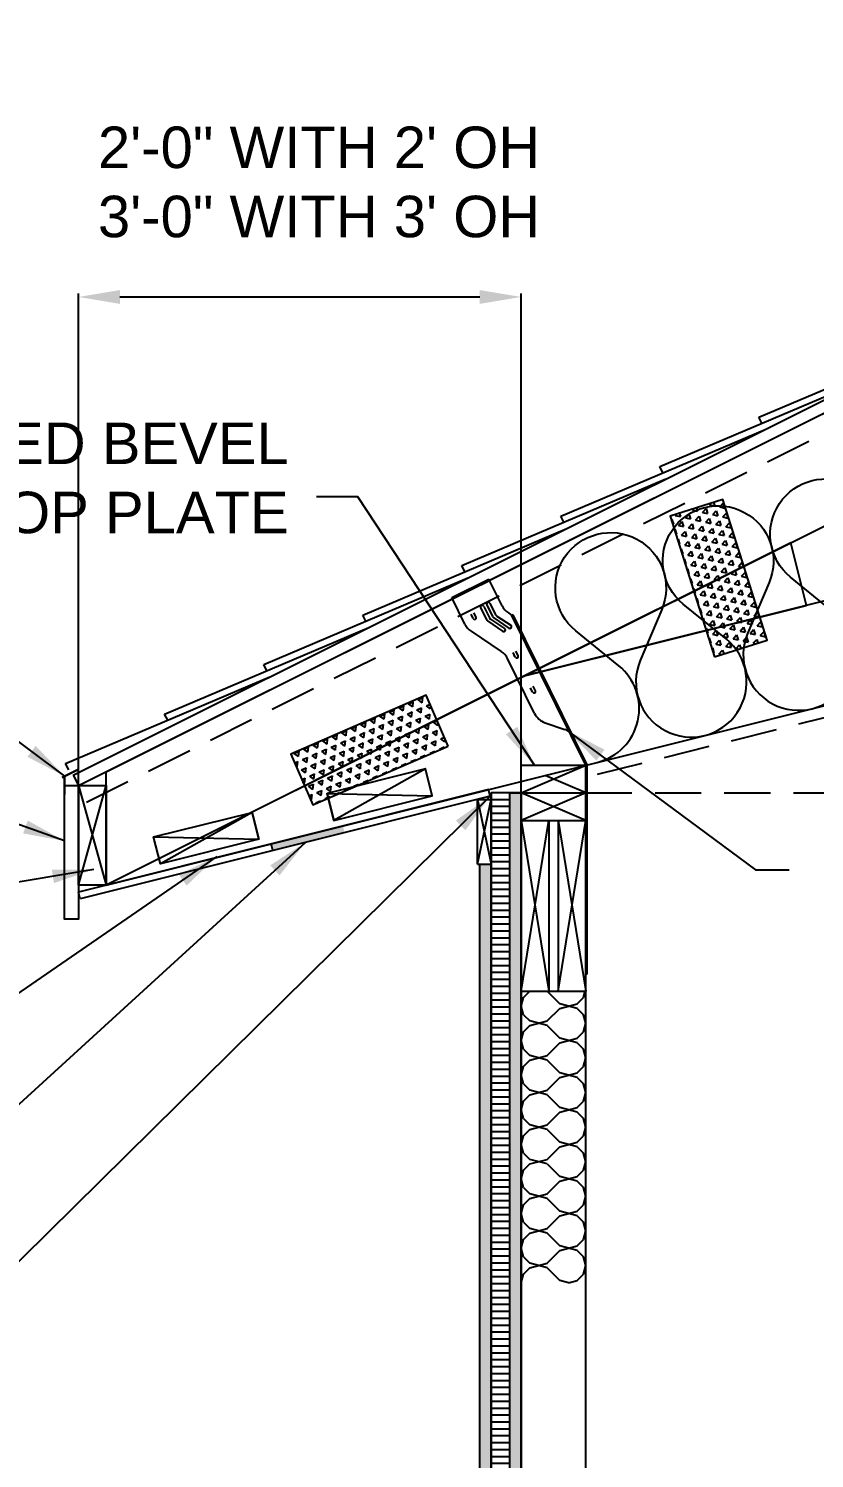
# Model space of a CAD drawing. Header units: inches. Extents: x -1316 to 22433, y -200 to 8737.
# Drawn here: x 8 to 50.6, y -58.2 to 19.3 of the extents above; entities that cross this region are included whole.
import ezdxf

# ---------------------------------------------------------------- set-up
doc = ezdxf.new("R2010")
doc.units = ezdxf.units.IN
doc.header["$LTSCALE"] = 10
doc.header["$MEASUREMENT"] = 0
doc.header["$PDMODE"] = 34
doc.header["$PDSIZE"] = 18
doc.linetypes.add('HIDDEN', pattern=[0.375, 0.25, -0.125])
doc.layers.get('0').update_dxf_attribs({"linetype": 'CONTINUOUS'})
doc.layers.get('DefPoints').update_dxf_attribs({"linetype": 'CONTINUOUS'})
for name, color, linetype in [('S-HATCH', 5, 'CONTINUOUS'), ('S-HDWR', 104, 'CONTINUOUS'), ('S-PLATE', 190, 'CONTINUOUS'), ('S-ROOF', 2, 'CONTINUOUS'), ('S-TXT', 222, 'CONTINUOUS'), ('S-WALL', 6, 'CONTINUOUS')]:
    doc.layers.add(name, color=color, linetype=linetype)
doc.styles.add('style1', font='arial.ttf')
doc.dimstyles.new('1-2', dxfattribs={"dimtxt": 2.25, "dimasz": 2.25, "dimexe": 0.18, "dimexo": 1.5, "dimgap": 1.5, "dimtad": 0, "dimdec": 4, "dimrnd": 0.0625, "dimzin": 0, "dimdsep": 46, "dimlunit": 4, "dimtxsty": 'style1', "dimcen": 0.09, "dimazin": 0, "dimtfac": 1, "dimtdec": 4, "dimtofl": 0, "dimtmove": 0, "dimatfit": 0, "dimfxl": 1, "dimtolj": 1, "dimtzin": 0, "dimarcsym": 0})
pattern_1 = [(90, (1319.4375, 2e-13), (-0.25, 2e-17), []), (135, (1319.4375, 2e-13), (-0.5, -0.5), [0.3535534, -0.7071077])]

# ---------------------------------------------------------------- blocks, each defined once
blk = doc.blocks.new('NP SHINGLES')
for p, q in [((37.156, 19.416), (48.224, 24.112)), ((31.789, 16.733), (42.858, 21.429)), ((37.323, 19.081), (37.156, 19.416)), ((26.422, 14.05), (37.491, 18.745)), ((31.957, 16.397), (31.789, 16.733)), ((21.056, 11.366), (32.124, 16.062)), ((26.59, 13.714), (26.422, 14.05)), ((15.689, 8.683), (26.758, 13.379)), ((21.224, 11.031), (21.056, 11.366)), ((10.323, 6), (21.391, 10.695)), ((15.857, 8.348), (15.689, 8.683)), ((4.956, 3.316), (16.025, 8.012)), ((10.49, 5.664), (10.323, 6)), ((-0.41, 0.633), (10.658, 5.329)), ((5.124, 2.981), (4.956, 3.316)), ((-0.243, 0.298), (-0.41, 0.633))]:
    blk.add_line(p, q)
blk = doc.blocks.new('THAI1-81-22-l')
for p, q in [((3.565, 21.555), (-1.445, 11.383)), ((3.628, 21.524), (-1.375, 11.367)), ((3.455, 21.33), (3.517, 21.299)), ((3.565, 21.555), (3.628, 21.524)), ((-1.445, 11.383), (-1.445, 2.307)), ((-1.375, 11.367), (-1.375, 2.307)), ((-0.418, 8.332), (-1.207, 9.121)), ((-0.125, 7.625), (-0.125, 4.307)), ((-0.711, 6.539), (-0.711, 6.269)), ((-0.54, 6.539), (-0.54, 6.272)), ((-0.711, 4.414), (-0.711, 4.144)), ((-0.54, 4.414), (-0.54, 4.147)), ((0.991, 2.106), (0.009, 3.807)), ((-0.62, 1.989), (-1.081, 2.763)), ((-0.43, 1.988), (-0.918, 2.857)), ((-0.245, 1.989), (-0.706, 2.763)), ((-0.055, 1.988), (-0.543, 2.857)), ((-1.445, 2.307), (-1.374, 2.307)), ((-1.259, 2.106), (-1.375, 2.307)), ((-1.125, 1.606), (-1.125, 0)), ((-0.594, 1.195), (-0.594, 1.893)), ((-0.406, 1.195), (-0.406, 1.896)), ((-0.219, 1.195), (-0.219, 1.893)), ((-0.031, 1.195), (-0.031, 1.896)), ((1.125, 1.606), (1.125, 0)), ((0.415, 1.539), (0.415, 1.269)), ((0.585, 1.539), (0.585, 1.272)), ((1.125, 0.07), (-1.125, 0.07)), ((1.125, 0), (-1.125, 0))]:
    blk.add_line(p, q)
for centre, radius, start, end in [((-0.5, 9.828), 1, 208.95502, 225), ((-1.125, 7.625), 1, 0, 45), ((-0.625, 6.539), 0.0855, 0, 180), ((-0.625, 4.414), 0.0855, 0, 180), ((0.875, 4.307), 1, 180, 210), ((-1, 2.811), 0.0937, 29.31224, 210.75548), ((-0.625, 2.811), 0.0937, 29.31224, 210.75548), ((-2.125, 1.606), 1, 0, 30), ((-0.781, 1.893), 0.187, 0, 30.75548), ((-0.594, 1.896), 0.187, 0, 29.31224), ((-0.406, 1.893), 0.187, 0, 30.75548), ((-0.219, 1.896), 0.187, 0, 29.31224), ((0.5, 1.539), 0.0855, 0, 180), ((0.125, 1.606), 1, 0, 30), ((-0.5, 1.195), 0.0937, 180, 0), ((-0.125, 1.195), 0.0937, 180, 0)]:
    blk.add_arc(centre, radius, start, end)
blk = doc.blocks.new('*X540')
at = {"color": 0}
for p, q in [((579.778, -101.417), (579.637, -101.174)), ((579.637, -101.174), (579.918, -101.174)), ((579.778, -101.417), (579.918, -101.174)), ((580.34, -101.417), (580.199, -101.174)), ((580.199, -101.174), (580.481, -101.174)), ((580.34, -101.417), (580.481, -101.174)), ((580.903, -101.417), (580.762, -101.174)), ((580.762, -101.174), (581.043, -101.174)), ((580.903, -101.417), (581.043, -101.174)), ((581.465, -101.417), (581.324, -101.174)), ((581.324, -101.174), (581.606, -101.174)), ((581.465, -101.417), (581.606, -101.174)), ((582.028, -101.417), (581.887, -101.174)), ((581.887, -101.174), (582.168, -101.174)), ((582.028, -101.417), (582.168, -101.174)), ((582.59, -101.417), (582.449, -101.174)), ((582.449, -101.174), (582.731, -101.174)), ((582.59, -101.417), (582.731, -101.174)), ((583.153, -101.417), (583.012, -101.174)), ((583.012, -101.174), (583.293, -101.174)), ((583.153, -101.417), (583.293, -101.174)), ((583.715, -101.417), (583.574, -101.174)), ((583.574, -101.174), (583.856, -101.174)), ((583.715, -101.417), (583.856, -101.174)), ((584.278, -101.417), (584.137, -101.174)), ((584.137, -101.174), (584.418, -101.174)), ((584.278, -101.417), (584.418, -101.174)), ((584.84, -101.417), (584.699, -101.174)), ((584.699, -101.174), (584.981, -101.174)), ((584.84, -101.417), (584.981, -101.174)), ((585.403, -101.417), (585.262, -101.174)), ((585.262, -101.174), (585.543, -101.174)), ((585.403, -101.417), (585.543, -101.174)), ((585.965, -101.417), (585.824, -101.174)), ((585.824, -101.174), (586.106, -101.174)), ((585.965, -101.417), (586.106, -101.174)), ((586.528, -101.417), (586.387, -101.174)), ((586.387, -101.174), (586.668, -101.174)), ((586.528, -101.417), (586.668, -101.174)), ((587.09, -101.417), (586.949, -101.174)), ((586.949, -101.174), (587.231, -101.174)), ((587.09, -101.417), (587.231, -101.174)), ((579.445, -101.661), (579.637, -101.661)), ((579.496, -101.904), (579.445, -101.816)), ((579.496, -101.904), (579.637, -101.661)), ((579.778, -102.391), (579.637, -102.148)), ((579.637, -102.148), (579.918, -102.148)), ((579.778, -102.391), (579.918, -102.148)), ((580.059, -101.904), (579.918, -101.661)), ((579.918, -101.661), (580.199, -101.661)), ((580.059, -101.904), (580.199, -101.661)), ((580.34, -102.391), (580.199, -102.148)), ((580.199, -102.148), (580.481, -102.148)), ((580.34, -102.391), (580.481, -102.148)), ((580.621, -101.904), (580.481, -101.661)), ((580.481, -101.661), (580.762, -101.661)), ((580.621, -101.904), (580.762, -101.661)), ((580.903, -102.391), (580.762, -102.148)), ((580.762, -102.148), (581.043, -102.148)), ((580.903, -102.391), (581.043, -102.148)), ((581.184, -101.904), (581.043, -101.661)), ((581.043, -101.661), (581.324, -101.661)), ((581.184, -101.904), (581.324, -101.661)), ((581.465, -102.391), (581.324, -102.148)), ((581.324, -102.148), (581.606, -102.148)), ((581.465, -102.391), (581.606, -102.148)), ((581.746, -101.904), (581.606, -101.661)), ((581.606, -101.661), (581.887, -101.661)), ((581.746, -101.904), (581.887, -101.661)), ((582.028, -102.391), (581.887, -102.148)), ((581.887, -102.148), (582.168, -102.148)), ((582.028, -102.391), (582.168, -102.148)), ((582.309, -101.904), (582.168, -101.661)), ((582.168, -101.661), (582.449, -101.661)), ((582.309, -101.904), (582.449, -101.661)), ((582.59, -102.391), (582.449, -102.148)), ((582.449, -102.148), (582.731, -102.148)), ((582.59, -102.391), (582.731, -102.148)), ((582.871, -101.904), (582.731, -101.661)), ((582.731, -101.661), (583.012, -101.661)), ((582.871, -101.904), (583.012, -101.661)), ((583.153, -102.391), (583.012, -102.148)), ((583.012, -102.148), (583.293, -102.148)), ((583.153, -102.391), (583.293, -102.148)), ((583.434, -101.904), (583.293, -101.661)), ((583.293, -101.661), (583.574, -101.661)), ((583.434, -101.904), (583.574, -101.661)), ((583.715, -102.391), (583.574, -102.148)), ((583.574, -102.148), (583.856, -102.148)), ((583.715, -102.391), (583.856, -102.148)), ((583.996, -101.904), (583.856, -101.661)), ((583.856, -101.661), (584.137, -101.661)), ((583.996, -101.904), (584.137, -101.661)), ((584.278, -102.391), (584.137, -102.148)), ((584.137, -102.148), (584.418, -102.148)), ((584.278, -102.391), (584.418, -102.148)), ((584.559, -101.904), (584.418, -101.661)), ((584.418, -101.661), (584.699, -101.661)), ((584.559, -101.904), (584.699, -101.661)), ((584.84, -102.391), (584.699, -102.148)), ((584.699, -102.148), (584.981, -102.148)), ((584.84, -102.391), (584.981, -102.148)), ((585.121, -101.904), (584.981, -101.661)), ((584.981, -101.661), (585.262, -101.661)), ((585.121, -101.904), (585.262, -101.661)), ((585.403, -102.391), (585.262, -102.148)), ((585.262, -102.148), (585.543, -102.148)), ((585.403, -102.391), (585.543, -102.148)), ((585.684, -101.904), (585.543, -101.661)), ((585.543, -101.661), (585.824, -101.661)), ((585.684, -101.904), (585.824, -101.661)), ((585.965, -102.391), (585.824, -102.148)), ((585.824, -102.148), (586.106, -102.148)), ((585.965, -102.391), (586.106, -102.148)), ((586.246, -101.904), (586.106, -101.661)), ((586.106, -101.661), (586.387, -101.661)), ((586.246, -101.904), (586.387, -101.661)), ((586.528, -102.391), (586.387, -102.148)), ((586.387, -102.148), (586.668, -102.148)), ((586.528, -102.391), (586.668, -102.148)), ((586.809, -101.904), (586.668, -101.661)), ((586.668, -101.661), (586.949, -101.661)), ((586.809, -101.904), (586.949, -101.661)), ((587.09, -102.391), (586.949, -102.148)), ((586.949, -102.148), (587.231, -102.148)), ((587.09, -102.391), (587.231, -102.148)), ((587.371, -101.904), (587.231, -101.661)), ((587.231, -101.661), (587.445, -101.661)), ((587.371, -101.904), (587.445, -101.776)), ((579.445, -102.635), (579.637, -102.635)), ((579.496, -102.879), (579.445, -102.791)), ((579.496, -102.879), (579.637, -102.635)), ((580.059, -102.879), (579.918, -102.635)), ((579.918, -102.635), (580.199, -102.635)), ((580.059, -102.879), (580.199, -102.635)), ((580.621, -102.879), (580.481, -102.635)), ((580.481, -102.635), (580.762, -102.635)), ((580.621, -102.879), (580.762, -102.635)), ((581.184, -102.879), (581.043, -102.635)), ((581.043, -102.635), (581.324, -102.635)), ((581.184, -102.879), (581.324, -102.635)), ((581.746, -102.879), (581.606, -102.635)), ((581.606, -102.635), (581.887, -102.635)), ((581.746, -102.879), (581.887, -102.635)), ((582.309, -102.879), (582.168, -102.635)), ((582.168, -102.635), (582.449, -102.635)), ((582.309, -102.879), (582.449, -102.635)), ((582.871, -102.879), (582.731, -102.635)), ((582.731, -102.635), (583.012, -102.635)), ((582.871, -102.879), (583.012, -102.635)), ((583.434, -102.879), (583.293, -102.635)), ((583.293, -102.635), (583.574, -102.635)), ((583.434, -102.879), (583.574, -102.635)), ((583.996, -102.879), (583.856, -102.635)), ((583.856, -102.635), (584.137, -102.635)), ((583.996, -102.879), (584.137, -102.635)), ((584.559, -102.879), (584.418, -102.635)), ((584.418, -102.635), (584.699, -102.635)), ((584.559, -102.879), (584.699, -102.635)), ((585.121, -102.879), (584.981, -102.635)), ((584.981, -102.635), (585.262, -102.635)), ((585.121, -102.879), (585.262, -102.635)), ((585.684, -102.879), (585.543, -102.635)), ((585.543, -102.635), (585.824, -102.635)), ((585.684, -102.879), (585.824, -102.635)), ((586.246, -102.879), (586.106, -102.635)), ((586.106, -102.635), (586.387, -102.635)), ((586.246, -102.879), (586.387, -102.635)), ((586.809, -102.879), (586.668, -102.635)), ((586.668, -102.635), (586.949, -102.635)), ((586.809, -102.879), (586.949, -102.635)), ((587.371, -102.879), (587.231, -102.635)), ((587.231, -102.635), (587.445, -102.635)), ((587.371, -102.879), (587.445, -102.75)), ((579.445, -103.609), (579.637, -103.609)), ((579.496, -103.853), (579.445, -103.765)), ((579.496, -103.853), (579.637, -103.609)), ((579.778, -103.366), (579.637, -103.122)), ((579.637, -103.122), (579.918, -103.122)), ((579.778, -103.366), (579.918, -103.122)), ((580.059, -103.853), (579.918, -103.609)), ((579.918, -103.609), (580.199, -103.609)), ((580.059, -103.853), (580.199, -103.609)), ((580.34, -103.366), (580.199, -103.122)), ((580.199, -103.122), (580.481, -103.122)), ((580.34, -103.366), (580.481, -103.122)), ((580.621, -103.853), (580.481, -103.609)), ((580.481, -103.609), (580.762, -103.609)), ((580.621, -103.853), (580.762, -103.609)), ((580.903, -103.366), (580.762, -103.122)), ((580.762, -103.122), (581.043, -103.122)), ((580.903, -103.366), (581.043, -103.122)), ((581.184, -103.853), (581.043, -103.609)), ((581.043, -103.609), (581.324, -103.609)), ((581.184, -103.853), (581.324, -103.609)), ((581.465, -103.366), (581.324, -103.122)), ((581.324, -103.122), (581.606, -103.122)), ((581.465, -103.366), (581.606, -103.122)), ((581.746, -103.853), (581.606, -103.609)), ((581.606, -103.609), (581.887, -103.609)), ((581.746, -103.853), (581.887, -103.609)), ((582.028, -103.366), (581.887, -103.122)), ((581.887, -103.122), (582.168, -103.122)), ((582.028, -103.366), (582.168, -103.122)), ((582.309, -103.853), (582.168, -103.609)), ((582.168, -103.609), (582.449, -103.609)), ((582.309, -103.853), (582.449, -103.609)), ((582.59, -103.366), (582.449, -103.122)), ((582.449, -103.122), (582.731, -103.122)), ((582.59, -103.366), (582.731, -103.122)), ((582.871, -103.853), (582.731, -103.609)), ((582.731, -103.609), (583.012, -103.609)), ((582.871, -103.853), (583.012, -103.609)), ((583.153, -103.366), (583.012, -103.122)), ((583.012, -103.122), (583.293, -103.122)), ((583.153, -103.366), (583.293, -103.122)), ((583.434, -103.853), (583.293, -103.609)), ((583.293, -103.609), (583.574, -103.609)), ((583.434, -103.853), (583.574, -103.609)), ((583.715, -103.366), (583.574, -103.122)), ((583.574, -103.122), (583.856, -103.122)), ((583.715, -103.366), (583.856, -103.122)), ((583.996, -103.853), (583.856, -103.609)), ((583.856, -103.609), (584.137, -103.609)), ((583.996, -103.853), (584.137, -103.609)), ((584.278, -103.366), (584.137, -103.122)), ((584.137, -103.122), (584.418, -103.122)), ((584.278, -103.366), (584.418, -103.122)), ((584.559, -103.853), (584.418, -103.609)), ((584.418, -103.609), (584.699, -103.609)), ((584.559, -103.853), (584.699, -103.609)), ((584.84, -103.366), (584.699, -103.122)), ((584.699, -103.122), (584.981, -103.122)), ((584.84, -103.366), (584.981, -103.122)), ((585.121, -103.853), (584.981, -103.609)), ((584.981, -103.609), (585.262, -103.609)), ((585.121, -103.853), (585.262, -103.609)), ((585.403, -103.366), (585.262, -103.122)), ((585.262, -103.122), (585.543, -103.122)), ((585.403, -103.366), (585.543, -103.122)), ((585.684, -103.853), (585.543, -103.609)), ((585.543, -103.609), (585.824, -103.609)), ((585.684, -103.853), (585.824, -103.609)), ((585.965, -103.366), (585.824, -103.122)), ((585.824, -103.122), (586.106, -103.122)), ((585.965, -103.366), (586.106, -103.122)), ((586.246, -103.853), (586.106, -103.609)), ((586.106, -103.609), (586.387, -103.609)), ((586.246, -103.853), (586.387, -103.609)), ((586.528, -103.366), (586.387, -103.122)), ((586.387, -103.122), (586.668, -103.122)), ((586.528, -103.366), (586.668, -103.122)), ((586.809, -103.853), (586.668, -103.609)), ((586.668, -103.609), (586.949, -103.609)), ((586.809, -103.853), (586.949, -103.609)), ((587.09, -103.366), (586.949, -103.122)), ((586.949, -103.122), (587.231, -103.122)), ((587.09, -103.366), (587.231, -103.122)), ((587.371, -103.853), (587.231, -103.609)), ((587.231, -103.609), (587.445, -103.609)), ((587.371, -103.853), (587.445, -103.724)), ((579.659, -104.135), (579.637, -104.096)), ((579.637, -104.096), (579.918, -104.096)), ((579.896, -104.135), (579.918, -104.096)), ((580.222, -104.135), (580.199, -104.096)), ((580.199, -104.096), (580.481, -104.096)), ((580.458, -104.135), (580.481, -104.096)), ((580.784, -104.135), (580.762, -104.096)), ((580.762, -104.096), (581.043, -104.096)), ((581.021, -104.135), (581.043, -104.096)), ((581.347, -104.135), (581.324, -104.096)), ((581.324, -104.096), (581.606, -104.096)), ((581.583, -104.135), (581.606, -104.096)), ((581.909, -104.135), (581.887, -104.096)), ((581.887, -104.096), (582.168, -104.096)), ((582.146, -104.135), (582.168, -104.096)), ((582.472, -104.135), (582.449, -104.096)), ((582.449, -104.096), (582.731, -104.096)), ((582.708, -104.135), (582.731, -104.096)), ((583.034, -104.135), (583.012, -104.096)), ((583.012, -104.096), (583.293, -104.096)), ((583.271, -104.135), (583.293, -104.096)), ((583.597, -104.135), (583.574, -104.096)), ((583.574, -104.096), (583.856, -104.096)), ((583.833, -104.135), (583.856, -104.096)), ((584.159, -104.135), (584.137, -104.096)), ((584.137, -104.096), (584.418, -104.096)), ((584.396, -104.135), (584.418, -104.096)), ((584.722, -104.135), (584.699, -104.096)), ((584.699, -104.096), (584.981, -104.096)), ((584.958, -104.135), (584.981, -104.096)), ((585.284, -104.135), (585.262, -104.096)), ((585.262, -104.096), (585.543, -104.096)), ((585.521, -104.135), (585.543, -104.096)), ((585.847, -104.135), (585.824, -104.096)), ((585.824, -104.096), (586.106, -104.096)), ((586.083, -104.135), (586.106, -104.096)), ((586.409, -104.135), (586.387, -104.096)), ((586.387, -104.096), (586.668, -104.096)), ((586.646, -104.135), (586.668, -104.096)), ((586.972, -104.135), (586.949, -104.096)), ((586.949, -104.096), (587.231, -104.096)), ((587.208, -104.135), (587.231, -104.096))]:
    blk.add_line(p, q, dxfattribs=at)
blk = doc.blocks.new('BOX')
blk.add_lwpolyline([(0, 0), (1, 0), (1, 1), (0, 1)], close=True)
blk = doc.blocks.new('*D566')
at = {"layer": 'DefPoints', "color": 0, "transparency": 16777216}
for p in [(0, 26.89), (0, 0), (-23.999, -2.3)]:
    blk.add_point(p, dxfattribs=at)
at = {"layer": 'S-TXT', "color": 0, "lineweight": -2, "transparency": 16777216}
for p, q in [((-23.999, -0.8), (-23.999, 27.07)), ((-21.749, 26.89), (-2.25, 26.89)), ((0, 1.5), (0, 27.07))]:
    blk.add_line(p, q, dxfattribs=at)
at = {"layer": 'S-TXT', "color": 0, "transparency": 16777216}
for points in [[(-21.749, 27.265), (-21.749, 26.515), (-23.999, 26.89)], [(-2.25, 27.265), (-2.25, 26.515), (0, 26.89)]]:
    blk.add_solid(points, dxfattribs=at)
at = {"layer": 'S-TXT', "color": 0, "transparency": 16777216, "insert": (-10.955, 33.114), "char_height": 2.25, "attachment_point": 5, "style": 'style1'}
blk.add_mtext('\\A1;2\'-0" WITH 2\' OH\\P3\'-0" WITH 3\' OH', dxfattribs=at)
blk = doc.blocks.new('*X421')
at = {"color": 0}
for p, q in [((32.582, 133.971), (32.921, 134.309)), ((33.868, 134.309), (34.55, 133.628)), ((35.831, 133.971), (35.922, 134.309)), ((32.457, 133.502), (32.582, 133.971)), ((32.582, 133.033), (32.457, 133.502)), ((33.863, 132.69), (34.55, 133.376)), ((34.55, 133.376), (35.488, 133.628)), ((35.488, 133.376), (34.55, 133.628)), ((35.488, 133.628), (35.831, 133.971)), ((35.488, 133.376), (35.831, 133.033)), ((32.582, 133.033), (32.926, 132.69)), ((32.926, 132.438), (33.863, 132.69)), ((33.863, 132.438), (32.926, 132.69)), ((35.957, 132.564), (35.831, 133.033)), ((32.457, 131.626), (32.582, 132.095)), ((32.582, 132.095), (32.926, 132.438)), ((33.863, 132.438), (34.55, 131.752)), ((35.488, 131.752), (35.831, 132.095)), ((35.831, 132.095), (35.957, 132.564)), ((32.582, 131.157), (32.457, 131.626)), ((32.582, 131.157), (32.926, 130.814)), ((33.863, 130.814), (34.55, 131.501)), ((34.55, 131.501), (35.488, 131.752)), ((35.488, 131.501), (34.55, 131.752)), ((35.488, 131.501), (35.831, 131.157)), ((35.957, 130.688), (35.831, 131.157)), ((32.582, 130.22), (32.926, 130.563)), ((32.926, 130.563), (33.863, 130.814)), ((33.863, 130.563), (32.926, 130.814)), ((33.863, 130.563), (34.55, 129.876)), ((35.831, 130.22), (35.957, 130.688)), ((32.457, 129.751), (32.582, 130.22)), ((32.582, 129.282), (32.457, 129.751)), ((33.863, 128.938), (34.55, 129.625)), ((34.55, 129.625), (35.488, 129.876)), ((35.488, 129.625), (34.55, 129.876)), ((35.488, 129.876), (35.831, 130.22)), ((35.488, 129.625), (35.831, 129.282)), ((32.582, 129.282), (32.926, 128.938)), ((32.926, 128.687), (33.863, 128.938)), ((33.863, 128.687), (32.926, 128.938)), ((35.957, 128.813), (35.831, 129.282)), ((35.831, 128.344), (35.957, 128.813)), ((32.457, 127.875), (32.582, 128.344)), ((32.582, 128.344), (32.926, 128.687)), ((33.863, 128.687), (34.55, 128.001)), ((34.55, 127.749), (35.488, 128.001)), ((35.488, 127.749), (34.55, 128.001)), ((35.488, 128.001), (35.831, 128.344)), ((32.582, 127.406), (32.457, 127.875)), ((32.582, 127.406), (32.926, 127.063)), ((33.863, 127.063), (34.55, 127.749)), ((35.488, 127.749), (35.831, 127.406)), ((35.957, 126.937), (35.831, 127.406)), ((32.457, 125.999), (32.582, 126.468)), ((32.582, 126.468), (32.926, 126.812)), ((32.926, 126.812), (33.863, 127.063)), ((33.863, 126.812), (32.926, 127.063)), ((33.863, 126.812), (34.55, 126.125)), ((35.488, 126.125), (35.831, 126.468)), ((35.831, 126.468), (35.957, 126.937)), ((32.582, 125.53), (32.457, 125.999)), ((33.863, 125.187), (34.55, 125.874)), ((34.55, 125.874), (35.488, 126.125)), ((35.488, 125.874), (34.55, 126.125)), ((35.488, 125.874), (35.831, 125.53)), ((32.582, 125.53), (32.926, 125.187)), ((32.582, 124.593), (32.926, 124.936)), ((32.926, 124.936), (33.863, 125.187)), ((33.863, 124.936), (32.926, 125.187)), ((33.863, 124.936), (34.55, 124.249)), ((35.957, 125.062), (35.831, 125.53)), ((35.831, 124.593), (35.957, 125.062)), ((32.457, 124.124), (32.582, 124.593)), ((32.582, 123.655), (32.457, 124.124)), ((34.55, 123.998), (35.488, 124.249)), ((35.488, 123.998), (34.55, 124.249)), ((35.488, 124.249), (35.831, 124.593)), ((32.582, 123.655), (32.926, 123.312)), ((32.926, 123.06), (33.863, 123.312)), ((33.863, 123.06), (32.926, 123.312)), ((33.863, 123.312), (34.55, 123.998)), ((35.488, 123.998), (35.831, 123.655)), ((35.957, 123.186), (35.831, 123.655)), ((32.457, 122.248), (32.582, 122.717)), ((32.582, 122.717), (32.926, 123.06)), ((33.863, 123.06), (34.55, 122.374)), ((35.488, 122.374), (35.831, 122.717)), ((35.831, 122.717), (35.957, 123.186)), ((32.582, 121.779), (32.457, 122.248)), ((32.582, 121.779), (32.926, 121.436)), ((33.863, 121.436), (34.55, 122.122)), ((34.55, 122.122), (35.488, 122.374)), ((35.488, 122.122), (34.55, 122.374)), ((35.488, 122.122), (35.831, 121.779)), ((35.957, 121.31), (35.831, 121.779)), ((32.582, 120.841), (32.926, 121.185)), ((32.926, 121.185), (33.863, 121.436)), ((33.863, 121.185), (32.926, 121.436)), ((33.863, 121.185), (34.55, 120.498)), ((35.831, 120.841), (35.957, 121.31)), ((32.457, 120.372), (32.582, 120.841)), ((32.582, 119.903), (32.457, 120.372)), ((33.863, 119.56), (34.55, 120.247)), ((34.55, 120.247), (35.488, 120.498)), ((35.488, 120.247), (34.55, 120.498)), ((35.488, 120.498), (35.831, 120.841)), ((35.488, 120.247), (35.831, 119.903)), ((32.582, 119.903), (32.926, 119.56)), ((32.926, 119.309), (33.863, 119.56)), ((33.863, 119.309), (32.926, 119.56)), ((35.957, 119.435), (35.831, 119.903)), ((35.831, 118.966), (35.957, 119.435)), ((32.457, 118.497), (32.582, 118.966)), ((32.582, 118.966), (32.926, 119.309)), ((33.863, 119.309), (34.55, 118.622)), ((35.019, 118.497), (34.55, 118.622)), ((35.019, 118.497), (35.488, 118.622)), ((35.488, 118.622), (35.831, 118.966))]:
    blk.add_line(p, q, dxfattribs=at)
blk = doc.blocks.new('WALL')
at = {"layer": 'S-HATCH'}
h = blk.add_hatch(dxfattribs=at)
h.set_pattern_fill('ANSI31', color=256, scale=3, angle=135, style=0)
h.set_pattern_definition([(180, (1319.4375, 2e-13), (-6e-17, -0.375), [])])
h.paths.add_polyline_path([(-0.625, 95), (-1.625, 95), (-1.625, -1), (-0.625, -1)])
h = blk.add_hatch(dxfattribs=at)
h.set_pattern_fill('DOLMIT', color=256, angle=90, style=0)
h.set_pattern_definition(pattern_1)
h.paths.add_polyline_path([(0, -1), (-0.625, -1), (-0.625, 95), (0, 95)])
h = blk.add_hatch(dxfattribs=at)
h.set_pattern_fill('DOLMIT', color=256, angle=90, style=0)
h.set_pattern_definition(pattern_1)
h.paths.add_polyline_path([(-1.625, -1), (-2.25, -1), (-2.25, 91.141), (-1.625, 91.141)])
for points in [[(-0.625, 95), (-1.625, 95), (-1.625, -1), (-0.625, -1)], [(0, -1), (-0.625, -1), (-0.625, 95), (0, 95)], [(-1.625, -1), (-2.25, -1), (-2.25, 91.141), (-1.625, 91.141)]]:
    blk.add_lwpolyline(points, close=True, dxfattribs=at)
at = {"layer": 'S-WALL'}
for p, q in [((-2.375, 94.641), (-1.625, 94.641)), ((-2.375, 91.141), (-2.375, 94.641)), ((-2.375, 94.641), (-1.625, 91.141)), ((-2.375, 91.141), (-1.625, 94.641)), ((-1.625, -1), (-1.625, 95)), ((0, 95), (-1.625, 95)), ((-0.625, -1), (-0.625, 95)), ((0, 95), (-0.625, 95)), ((0, -1), (0, 95)), ((3.5, 95), (0, 93.5)), ((3.5, 93.5), (0, 95)), ((0, 95), (3.5, 95)), ((3.5, 0), (3.5, 95)), ((0, 93.5), (3.5, 93.5)), ((0, 93.5), (1.5, 84.25)), ((0, 84.25), (1.5, 93.5)), ((1.5, 93.5), (1.5, 84.25)), ((2, 93.5), (2, 84.25)), ((2, 93.5), (3.5, 84.25)), ((2, 84.25), (3.5, 93.5)), ((-2.375, 91.141), (-1.625, 91.141)), ((0, 84.25), (3.5, 84.25))]:
    blk.add_line(p, q, dxfattribs=at)
at = {"layer": 'S-HATCH'}
blk.add_blockref('*X421', (-32.456, -50.059), dxfattribs=at)
blk = doc.blocks.new('*U582')
at = {"layer": 'S-WALL'}
blk.add_blockref('WALL', (0, -95), dxfattribs=at)
blk = doc.blocks.new('EH 1200 ROOF DETAIL')
at = {"layer": 'S-HATCH'}
blk.add_hatch(color=256, dxfattribs=at).paths.add_polyline_path([(-9.57265, -2.1547), (-9.6636, -1.7909), (-13.54417, -2.76104), (-13.45322, -3.12484)])
blk.add_line((3.5, 0.25), (3.5, 1.5))
at = {"const_width": 0.125}
for points in [[(-24.88786, 0.83081), (-24.03927, 1.25515)], [(-24.74937, -0.10153), (-24.74937, 0.90006)]]:
    blk.add_lwpolyline(points, dxfattribs=at)
at = {"layer": 'S-HATCH'}
for points in [[(4.12062, 1.65515, 0.61803399), (5.28479, 6.89392), (2.95645, 8.7857, -2.00000001), (7.61313, 9.94987), (6.44896, 7.18497, 2), (11.10564, 8.34914), (11.10564, 8.34914), (8.7773, 10.24092, -2.00000001), (13.43399, 11.40509), (12.26982, 8.64018, 2), (16.9265, 9.80435)], [(16.9265, 9.80435), (14.59816, 11.69613, -2.00000001), (19.25484, 12.8603)]]:
    blk.add_lwpolyline(points, format="xyb", dxfattribs=at)
at = {"layer": 'S-HATCH', "linetype": 'HIDDEN'}
blk.add_lwpolyline([(3.49999, 0), (142.71554, 0)], dxfattribs=at)
at = {"layer": 'S-ROOF'}
for p, q in [((-24.27895, 0.9585), (132.38112, 79.29815)), ((-23.99937, 0.39934), (132.63646, 78.71726)), ((-24.27895, 0.9585), (-23.99937, 0.39934)), ((-1.77079, 0.1823), (-23.99937, -5.37484)), ((-1.67984, -0.1815), (-1.77079, 0.1823)), ((-1.67984, -0.1815), (-23.90842, -5.73865)), ((-13.45322, -3.12484), (-13.54417, -2.76104)), ((-23.90842, -5.73865), (-23.99937, -5.37484))]:
    blk.add_line(p, q, dxfattribs=at)
at = {"layer": 'S-ROOF', "color": 5, "linetype": 'HIDDEN'}
blk.add_line((4.125, 1.01201), (150.68721, 37.65257), dxfattribs=at)
at = {"layer": 'S-ROOF', "linetype": 'HIDDEN'}
blk.add_line((-23.55216, -0.49508), (46.50198, 34.53199), dxfattribs=at)
at = {"layer": 'S-ROOF', "color": 5}
for p, q in [((-23.99937, -4.99984), (-22.49937, 0.39934)), ((-23.99937, 0.39934), (-22.49937, -4.99984))]:
    blk.add_line(p, q, dxfattribs=at)
at = {"layer": 'S-ROOF'}
for points in [[(79.98527, 46.24248), (-22.49937, -4.99984), (-22.49937, 1.14934), (132.63646, 78.71726)], [(76.48532, 25.4156), (0.17771, 6.3387), (-22.49937, -4.99984), (150.43206, 38.23302)], [(-5.18295, 1.29545), (-10.51874, -0.03849), (-10.15493, -1.49371), (-4.81915, -0.15976), (-5.18295, 1.29545), (-10.15493, -1.49371), (-10.51874, -0.03849), (-4.81915, -0.15976)], [(-19.92022, -2.38886), (-14.58443, -1.05492), (-14.22063, -2.51013), (-19.55641, -3.84408), (-19.92022, -2.38886), (-14.22063, -2.51013), (-14.58443, -1.05492), (-19.55641, -3.84408)]]:
    blk.add_lwpolyline(points, dxfattribs=at)
for points in [[(15.45745, 10.15863), (14.60858, 13.55413), (0.17771, 6.3387)], [(-23.99937, 0.39934), (-23.99937, -6.85066), (-24.74937, -6.85066), (-24.74937, 0.39934), (-23.99937, 0.39934)], [(-23.99937, 0.39934), (-22.49937, 0.39934), (-22.49937, -4.99984), (-23.99937, -4.99984)]]:
    blk.add_lwpolyline(points, close=True, dxfattribs=at)
at = {"layer": 'S-WALL'}
for p, q in [((0, 1.5), (3.5, 1.5)), ((0, 0), (0, 0.625)), ((0, 0), (3.5, 0))]:
    blk.add_line(p, q, dxfattribs=at)
at = {"layer": 'S-WALL', "color": 5}
for p, q in [((0, 0), (3.5, 1.5)), ((3.5, 0), (1.28947, 0.94737))]:
    blk.add_line(p, q, dxfattribs=at)
at = {"layer": 'S-WALL', "linetype": 'HIDDEN'}
blk.add_line((0, 0.625), (0, 1.5), dxfattribs=at)
at = {"layer": 'S-HATCH'}
blk.add_blockref('NP SHINGLES', (-24.27895, 0.9585), dxfattribs=at)
for p, rotation in [((-66.72608, 598.96104), 287.4867585860587), ((-584.24314, -136.03686), 23.48328893367422)]:
    blk.add_blockref('*X540', p, dxfattribs=dict(at, rotation=rotation))
at = {"layer": 'S-HDWR', "color": 1, "rotation": 206.2216689964954}
blk.add_blockref('THAI1-81-22-l', (-2.75575, 11.08929), dxfattribs=at)
at = {"layer": 'S-PLATE'}
for p, xscale, yscale, zscale, rotation in [((10.47024, 7.3725), 2.999999999999993, 7.999999999999886, 2.999999999999993, 17.48675858605812), ((-3.9562, 2.53928), 3.000000000000018, 7.999999999999998, 3.000000000000018, 113.4832889336737)]:
    blk.add_blockref('BOX', p, dxfattribs=dict(at, xscale=xscale, yscale=yscale, zscale=zscale, rotation=rotation))
at = {"layer": 'S-TXT', "insert": (-12.59872, 14.04915), "char_height": 2.25, "attachment_point": 9, "style": 'style1'}
blk.add_mtext('\\A1;RABBETED BEVEL\\PTOP PLATE', dxfattribs=at)
at = {"layer": 'S-TXT'}
dim = blk.add_linear_dim(base=(0, 26.89028), p1=(-23.99937, -2.30025), p2=(0, 0), text='2\'-0" WITH 2\' OH\\P3\'-0" WITH 3\' OH', dimstyle='1-2', override={"dimtmove": 2}, dxfattribs=at)
dim.commit()
dim.dimension.update_dxf_attribs({"geometry": '*D566', "text_midpoint": (-10.95521, 33.11404), "dimtype": 128})
at = {"layer": 'S-TXT', "annotation_type": 0, "has_hookline": 1}
for points, hookline_direction, text_width in [([(43.628, 33.095), (31.90819, 45.88082), (29.47098, 45.88082)], 1, 42.41849), ([(0.7106, 1.5), (-8.84872, 16.04915), (-11.09872, 16.04915)], 1, 27.59089), ([(-24.73756, 0.89794), (-31.91213, 6.29276), (-32.38659, 6.29276)], 1, 48.55457), ([(2.48612, 3.38621), (12.69227, -4.17894), (14.52655, -4.17894)], 0, 109.62995), ([(-24.74937, -2.60859), (-30.91407, -0.39551), (-33.16407, -0.39551)], 1, 35.60709), ([(-11.68969, -2.68396), (-31.14128, -20.46496), (-33.39128, -20.46496)], 1, 38.56617), ([(-16.48926, -3.44909), (-30.10922, -12.82511), (-32.4795, -12.82511)], 1, 52.20123), ([(-23.1607, -4.1521), (-32.13412, -5.65551), (-34.47225, -5.65551)], 1, 25.24113)]:
    blk.add_leader(points, dimstyle='1-2', dxfattribs=dict(at, hookline_direction=hookline_direction, text_width=text_width))
at = {"layer": 'S-TXT', "annotation_type": 0, "has_hookline": 1, "hookline_direction": 1, "text_width": 33.39853}
blk.add_leader([(-1.67984, -0.1815), (-31.93445, -30.04155), (-33.75436, -30.04499)], dimstyle='1-2', override={"dimgap": 1.5, "dimtad": 0}, dxfattribs=at)
blk = doc.blocks.new('*U682')
blk.add_blockref('EH 1200 ROOF DETAIL', (0, 0))

msp = doc.modelspace()

# ---------------------------------------------------------------- block references
for name in ['*U682', '*U582']:
    msp.add_blockref(name, (34.69015, -22.14582))

doc.saveas('drawing.dxf')
